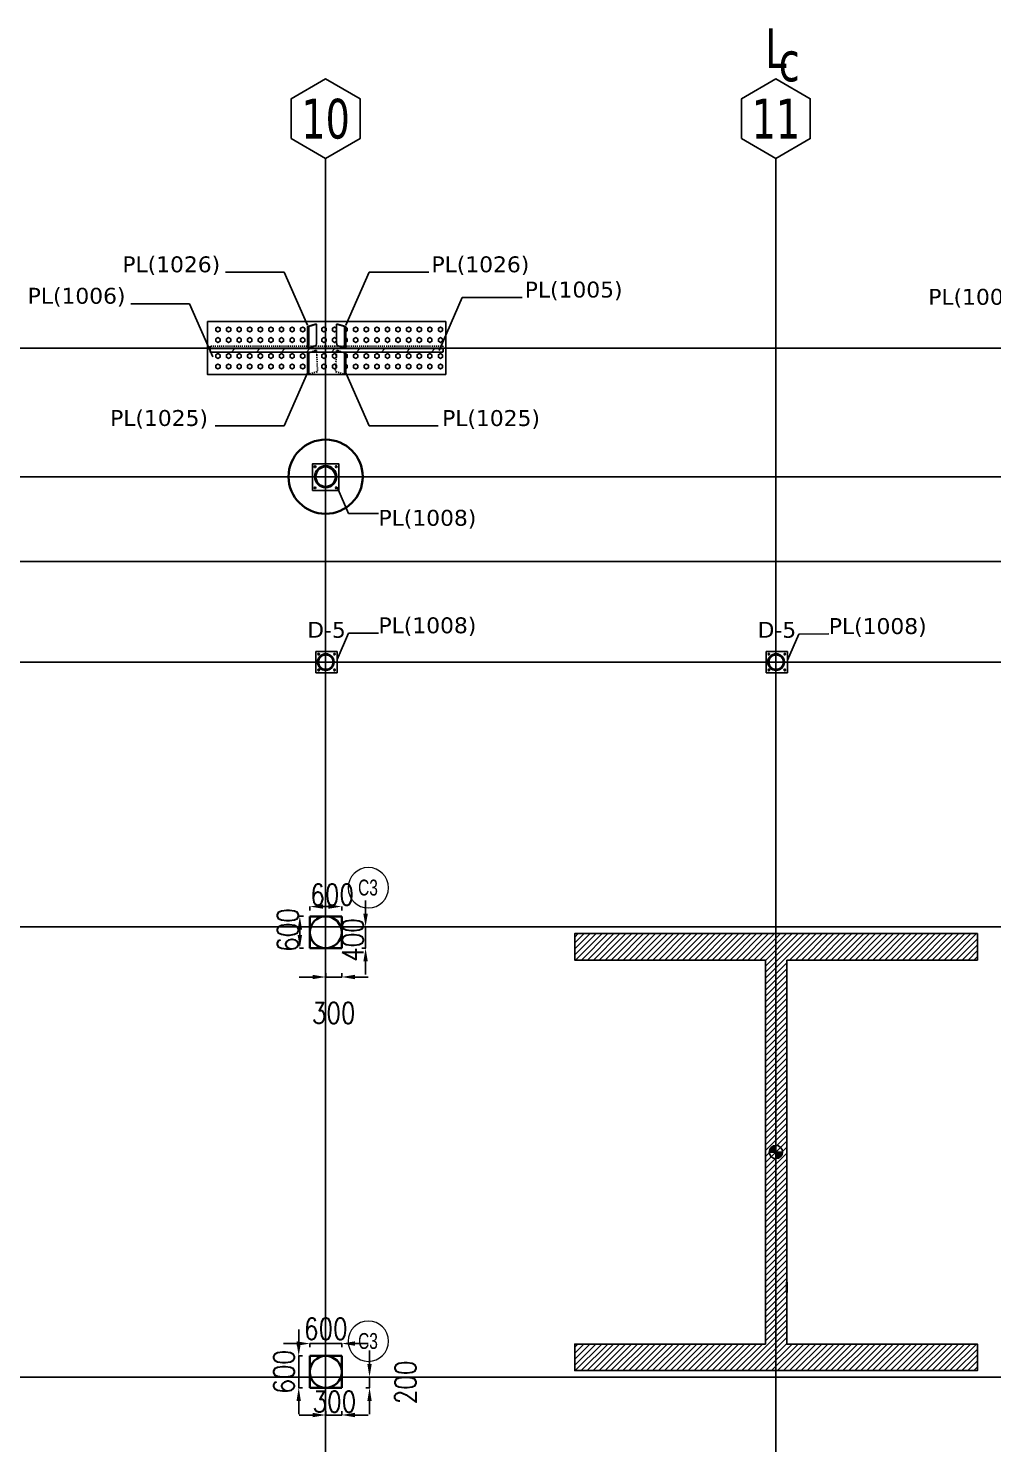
# Model space of a CAD drawing. Header units: metres. Extents: x -5444 to 112500, y -2287 to 89414.
# Drawn here: x 41065 to 59268, y 62693 to 89414 of the extents above; entities that cross this region are included whole.
import ezdxf
from ezdxf.enums import TextEntityAlignment as Align

# ---------------------------------------------------------------- set-up
doc = ezdxf.new("R2010")
doc.units = ezdxf.units.M
doc.header["$LTSCALE"] = 10
doc.linetypes.add('DXK_LINE_DOT2', pattern=[3.9198, 1.9599, -1.9599])
for name, color, linetype in [('COTAS', 8, 'Continuous'), ('HCB-ACH_PANT', 253, 'Continuous'), ('HCB-EJES', 1, 'Continuous'), ('HCB-PLATINAS', 5, 'Continuous'), ('HCB-ROTULOS', 2, 'Continuous'), ('HCB_PANTALLAS', 6, 'Continuous'), ('TEXTO GENERAL', 3, 'Continuous')]:
    doc.layers.add(name, color=color, linetype=linetype)
for name, color, linetype, lineweight in [('E_COLUMNAS-1', 4, 'Continuous', 35), ('E_MUROS-3', 2, 'Continuous', 35), ('E_TEXTO', 3, 'Continuous', 9)]:
    doc.layers.add(name, color=color, linetype=linetype, lineweight=lineweight)
doc.styles.add('Arial Narrow', font='', dxfattribs={"width": 0.85, "height": 0.3})
doc.styles.add('CNI_COTAS', font='romans.shx', dxfattribs={"width": 0.8})
doc.styles.add('TEXTO GENERAL', font='verdana.ttf', dxfattribs={"height": 0.9})
doc.styles.add('verdana', font='verdana.ttf')
doc.styles.get('Arial Narrow').set_extended_font_data('Arial Narrow')
doc.dimstyles.new('1.3', dxfattribs={"dimscale": 0, "dimtxt": 25, "dimasz": 100, "dimexe": 4, "dimexo": 4, "dimgap": 9, "dimtad": 1, "dimdec": 0, "dimzin": 4, "dimdsep": 46, "dimtxsty": 'CNI_COTAS', "dimcen": 0, "dimclrd": 256, "dimclrt": 3, "dimadec": 0, "dimazin": 0, "dimtfac": 1, "dimtdec": 0, "dimtmove": 2, "dimatfit": 0, "dimfxl": 0.05, "dimtolj": 1, "dimtzin": 0, "dimarcsym": 0})
doc.dimstyles.new('1.5', dxfattribs={"dimscale": 0, "dimtxt": 400, "dimasz": 250, "dimexe": 4, "dimexo": 4, "dimgap": 50, "dimtad": 1, "dimdec": 0, "dimzin": 4, "dimdsep": 46, "dimtxsty": 'CNI_COTAS', "dimcen": 0, "dimclrd": 256, "dimclrt": 3, "dimadec": 0, "dimazin": 0, "dimtfac": 1, "dimtdec": 0, "dimtmove": 2, "dimatfit": 0, "dimfxl": 0.05, "dimtolj": 1, "dimtzin": 0, "dimarcsym": 0})

# ---------------------------------------------------------------- blocks, each defined once
blk = doc.blocks.new('EST_SCM_COLUMNA-METALICA-SECCION-CIRCULAR - EST_SCM_COLUMNA-TUBULAR-CIRCULAR_PTEØ_12__e_10_3mm-1190348-_0_00m_LOC COLUMNAS Y MUROS PISO 1')
at = {"layer": 'E_COLUMNAS-1'}
for radius, start, end in [(0.152, 360, 180), (0.152, 180, 360), (0.142, 0, 180), (0.142, 180, 0)]:
    blk.add_arc((0, 0), radius, start, end, dxfattribs=at)
blk = doc.blocks.new('EST_SCM_COLUMNA-METALICA-SECCION-CIRCULAR - EST_SCM_COLUMNA-TUBULAR-CIRCULAR_PTEØ_12__e_10_3mm-1865068-_0_00m_LOC COLUMNAS Y MUROS PISO 1')
at = {"layer": 'E_COLUMNAS-1'}
for radius, start, end in [(0.152, 360, 180), (0.152, 180, 360), (0.142, 0, 180), (0.142, 180, 0)]:
    blk.add_arc((0, 0), radius, start, end, dxfattribs=at)
blk = doc.blocks.new('CNI_TAG COLUMNAS CONCRETO MARCA - CNI_COLUMNA CONCRETO-582370-_0_00m_LOC COLUMNAS Y MUROS PISO 1')
at = {"layer": 'E_TEXTO'}
for start, end in [(360, 180), (180, 360)]:
    blk.add_arc((0.00026, -0.00015), 0.00254, start, end, dxfattribs=at)
blk = doc.blocks.new('DIMBLOCK133-_0_00m_LOC COLUMNAS Y MUROS PISO 1')
at = {"layer": 'COTAS', "color": 0, "lineweight": -2, "transparency": 16777216}
for p, q in [((46261, 72649), (46186, 72649)), ((46261, 72049), (46186, 72049))]:
    blk.add_line(p, q, dxfattribs=at)
at = {"layer": 'COTAS', "lineweight": -2, "transparency": 16777216}
blk.add_line((46190, 72399), (46190, 72299), dxfattribs=at)
at = {"layer": 'COTAS', "transparency": 16777216}
for points in [[(46148, 72399), (46232, 72399), (46190, 72649)], [(46148, 72299), (46232, 72299), (46190, 72049)]]:
    blk.add_solid(points, dxfattribs=at)
at = {"layer": 'Defpoints', "color": 0, "transparency": 16777216}
for p in [(46265, 72649), (46190, 72049), (46265, 72049)]:
    blk.add_point(p, dxfattribs=at)
at = {"layer": 'COTAS', "color": 3, "transparency": 16777216, "insert": (45765, 71980), "char_height": 400, "width": 2.26, "attachment_point": 1, "rotation": 90, "line_spacing_factor": 1.142579, "style": 'CNI_COTAS'}
blk.add_mtext('\\A1;600', dxfattribs=at)
blk = doc.blocks.new('DIMBLOCK134-_0_00m_LOC COLUMNAS Y MUROS PISO 1')
at = {"layer": 'COTAS', "color": 0, "lineweight": -2, "transparency": 16777216}
for p, q in [((46380, 72762), (46380, 72837)), ((46980, 72762), (46980, 72837))]:
    blk.add_line(p, q, dxfattribs=at)
at = {"layer": 'COTAS', "lineweight": -2, "transparency": 16777216}
blk.add_line((46630, 72833), (46730, 72833), dxfattribs=at)
at = {"layer": 'COTAS', "transparency": 16777216}
for points in [[(46630, 72875), (46630, 72792), (46380, 72833)], [(46730, 72875), (46730, 72792), (46980, 72833)]]:
    blk.add_solid(points, dxfattribs=at)
at = {"layer": 'Defpoints', "color": 0, "transparency": 16777216}
for p in [(46380, 72758), (46980, 72833), (46980, 72758)]:
    blk.add_point(p, dxfattribs=at)
at = {"layer": 'COTAS', "color": 3, "transparency": 16777216, "insert": (46388, 73259), "char_height": 400, "width": 0.689, "attachment_point": 1, "line_spacing_factor": 1.142579, "style": 'CNI_COTAS'}
blk.add_mtext('\\A1;600', dxfattribs=at)
blk = doc.blocks.new('DIMBLOCK135-_0_00m_LOC COLUMNAS Y MUROS PISO 1')
at = {"layer": 'COTAS', "lineweight": -2, "transparency": 16777216}
for p, q in [((46169, 64599), (46169, 64849)), ((46169, 63749), (46169, 64349)), ((46169, 63499), (46169, 63249))]:
    blk.add_line(p, q, dxfattribs=at)
at = {"layer": 'COTAS', "color": 0, "lineweight": -2, "transparency": 16777216}
for p, q in [((46240, 64349), (46165, 64349)), ((46240, 63749), (46165, 63749))]:
    blk.add_line(p, q, dxfattribs=at)
at = {"layer": 'COTAS', "transparency": 16777216}
for points in [[(46127, 64599), (46210, 64599), (46169, 64349)], [(46127, 63499), (46210, 63499), (46169, 63749)]]:
    blk.add_solid(points, dxfattribs=at)
at = {"layer": 'Defpoints', "color": 0, "transparency": 16777216}
for p in [(46169, 64349), (46244, 64349), (46244, 63749)]:
    blk.add_point(p, dxfattribs=at)
at = {"layer": 'COTAS', "color": 3, "transparency": 16777216, "insert": (45890, 64049), "char_height": 400, "width": 2.26, "attachment_point": 5, "rotation": 90, "style": 'CNI_COTAS'}
blk.add_mtext('\\A1;600', dxfattribs=at)
blk = doc.blocks.new('DIMBLOCK136-_0_00m_LOC COLUMNAS Y MUROS PISO 1')
at = {"layer": 'COTAS', "lineweight": -2, "transparency": 16777216}
for p, q in [((46130, 64583), (45880, 64583)), ((46380, 64583), (46980, 64583)), ((47230, 64583), (47480, 64583))]:
    blk.add_line(p, q, dxfattribs=at)
at = {"layer": 'COTAS', "color": 0, "lineweight": -2, "transparency": 16777216}
for p, q in [((46380, 64512), (46380, 64587)), ((46980, 64512), (46980, 64587))]:
    blk.add_line(p, q, dxfattribs=at)
at = {"layer": 'COTAS', "transparency": 16777216}
for points in [[(46130, 64625), (46130, 64541), (46380, 64583)], [(47230, 64625), (47230, 64541), (46980, 64583)]]:
    blk.add_solid(points, dxfattribs=at)
at = {"layer": 'Defpoints', "color": 0, "transparency": 16777216}
for p in [(46380, 64508), (46980, 64583), (46980, 64508)]:
    blk.add_point(p, dxfattribs=at)
at = {"layer": 'COTAS', "color": 3, "transparency": 16777216, "insert": (46680, 64862), "char_height": 400, "width": 2.26, "attachment_point": 5, "style": 'CNI_COTAS'}
blk.add_mtext('\\A1;600', dxfattribs=at)
blk = doc.blocks.new('DIMBLOCK141-_0_00m_LOC COLUMNAS Y MUROS PISO 1')
at = {"layer": 'COTAS', "lineweight": -2, "transparency": 16777216}
for p, q in [((46429, 71503), (46179, 71503)), ((46679, 71503), (46980, 71503)), ((47230, 71503), (47480, 71503))]:
    blk.add_line(p, q, dxfattribs=at)
at = {"layer": 'COTAS', "color": 0, "lineweight": -2, "transparency": 16777216}
for p, q in [((46679, 71574), (46679, 71499)), ((46980, 71574), (46980, 71499))]:
    blk.add_line(p, q, dxfattribs=at)
at = {"layer": 'COTAS', "transparency": 16777216}
for points in [[(46429, 71545), (46429, 71462), (46679, 71503)], [(47230, 71545), (47230, 71462), (46980, 71503)]]:
    blk.add_solid(points, dxfattribs=at)
at = {"layer": 'Defpoints', "color": 0, "transparency": 16777216}
for p in [(46679, 71578), (46980, 71578), (46980, 71503)]:
    blk.add_point(p, dxfattribs=at)
at = {"layer": 'COTAS', "color": 3, "transparency": 16777216, "insert": (46829, 70824), "char_height": 400, "width": 2.26, "attachment_point": 5, "style": 'CNI_COTAS'}
blk.add_mtext('\\A1;300', dxfattribs=at)
blk = doc.blocks.new('DIMBLOCK142-_0_00m_LOC COLUMNAS Y MUROS PISO 1')
at = {"layer": 'COTAS', "lineweight": -2, "transparency": 16777216}
for p, q in [((47431, 72699), (47431, 72949)), ((47431, 72049), (47431, 72449)), ((47431, 71799), (47431, 71549))]:
    blk.add_line(p, q, dxfattribs=at)
at = {"layer": 'COTAS', "color": 0, "lineweight": -2, "transparency": 16777216}
for p, q in [((47360, 72449), (47435, 72449)), ((47360, 72049), (47435, 72049))]:
    blk.add_line(p, q, dxfattribs=at)
at = {"layer": 'COTAS', "transparency": 16777216}
for points in [[(47389, 72699), (47473, 72699), (47431, 72449)], [(47389, 71799), (47473, 71799), (47431, 72049)]]:
    blk.add_solid(points, dxfattribs=at)
at = {"layer": 'Defpoints', "color": 0, "transparency": 16777216}
for p in [(47356, 72449), (47431, 72449), (47356, 72049)]:
    blk.add_point(p, dxfattribs=at)
at = {"layer": 'COTAS', "color": 3, "transparency": 16777216, "insert": (46989, 71791), "char_height": 400, "width": 0.694, "attachment_point": 1, "rotation": 90, "line_spacing_factor": 1.142579, "style": 'CNI_COTAS'}
blk.add_mtext('\\A1;400', dxfattribs=at)
blk = doc.blocks.new('DIMBLOCK143-_0_00m_LOC COLUMNAS Y MUROS PISO 1')
at = {"layer": 'COTAS', "lineweight": -2, "transparency": 16777216}
for p, q in [((46429, 63234), (46179, 63234)), ((46679, 63234), (46980, 63234)), ((47230, 63234), (47480, 63234))]:
    blk.add_line(p, q, dxfattribs=at)
at = {"layer": 'COTAS', "color": 0, "lineweight": -2, "transparency": 16777216}
for p, q in [((46679, 63305), (46679, 63230)), ((46980, 63305), (46980, 63230))]:
    blk.add_line(p, q, dxfattribs=at)
at = {"layer": 'COTAS', "transparency": 16777216}
for points in [[(46429, 63276), (46429, 63192), (46679, 63234)], [(47230, 63276), (47230, 63192), (46980, 63234)]]:
    blk.add_solid(points, dxfattribs=at)
at = {"layer": 'Defpoints', "color": 0, "transparency": 16777216}
for p in [(46679, 63309), (46980, 63309), (46980, 63234)]:
    blk.add_point(p, dxfattribs=at)
at = {"layer": 'COTAS', "color": 3, "transparency": 16777216, "insert": (46431, 63685), "char_height": 400, "width": 0.689, "attachment_point": 1, "line_spacing_factor": 1.142579, "style": 'CNI_COTAS'}
blk.add_mtext('\\A1;300', dxfattribs=at)
blk = doc.blocks.new('DIMBLOCK144-_0_00m_LOC COLUMNAS Y MUROS PISO 1')
at = {"layer": 'COTAS', "lineweight": -2, "transparency": 16777216}
for p, q in [((47506, 64199), (47506, 64449)), ((47506, 63749), (47506, 63949)), ((47506, 63499), (47506, 63249))]:
    blk.add_line(p, q, dxfattribs=at)
at = {"layer": 'COTAS', "color": 0, "lineweight": -2, "transparency": 16777216}
for p, q in [((47435, 63949), (47510, 63949)), ((47435, 63749), (47510, 63749))]:
    blk.add_line(p, q, dxfattribs=at)
at = {"layer": 'COTAS', "transparency": 16777216}
for points in [[(47464, 64199), (47547, 64199), (47506, 63949)], [(47464, 63499), (47547, 63499), (47506, 63749)]]:
    blk.add_solid(points, dxfattribs=at)
at = {"layer": 'Defpoints', "color": 0, "transparency": 16777216}
for p in [(47431, 63949), (47506, 63949), (47431, 63749)]:
    blk.add_point(p, dxfattribs=at)
at = {"layer": 'COTAS', "color": 3, "transparency": 16777216, "insert": (48185, 63849), "char_height": 400, "width": 2.26, "attachment_point": 5, "rotation": 90, "style": 'CNI_COTAS'}
blk.add_mtext('\\A1;200', dxfattribs=at)
blk = doc.blocks.new('centroide')
at = {"layer": 'HCB-ACH_PANT'}
h = blk.add_hatch(color=256, dxfattribs=at)
h.dxf.hatch_style = 1
h.paths.add_polyline_path([(-125, 0), (0, 0), (0, 125, 0.414214)])
h.paths.add_polyline_path([(0, -125, 0.414214), (125, 0), (0, 0)])
for p, q in [((-125, 0), (125, 0)), ((0, -125), (0, 125))]:
    blk.add_line(p, q)
blk.add_circle((0, 0), 125)
blk = doc.blocks.new('EST_SCM_COLUMNA-METALICA-SECCION-CIRCULAR - EST_SCM_COLUMNA-TUBULAR-CIRCULAR_PTEØ_16__e_12_7mm-1354874-_0_00m_LOC COLUMNAS Y MUROS PISO 1')
at = {"layer": 'E_COLUMNAS-1'}
for radius, start, end in [(0.203, 360, 180), (0.203, 180, 360), (0.19, 0, 180), (0.19, 180, 0)]:
    blk.add_arc((0, 0), radius, start, end, dxfattribs=at)

msp = doc.modelspace()

# ---------------------------------------------------------------- hatches: boundary and pattern name
at = {"linetype": 'Continuous'}
h = msp.add_hatch(dxfattribs=at)
h.set_pattern_fill('', scale=105, style=0, pattern_type=0)
h.set_pattern_definition([(45, (44494.36, 83367.5), (-235.732, 235.732), [])])
h.paths.add_polyline_path([(48894.3625, 83367.5065), (44494.3625, 83367.5065), (44494.3625, 83357.1233), (44496.6908, 83303.266), (48892.0343, 83303.266), (48894.3625, 83357.1233)])
at = {"layer": 'HCB-ACH_PANT'}
h = msp.add_hatch(dxfattribs=at)
h.set_pattern_fill('ANSI31', color=256, scale=25)
h.paths.add_polyline_path([(55379.6035, 71823.9349), (58979.6019, 71823.9349), (58979.6019, 72323.9349), (51379.6019, 72323.9349), (51379.6019, 71823.9349), (54979.6035, 71823.9349), (54979.6035, 64573.9349), (51379.6158, 64573.9349), (51379.6158, 64073.9349), (58979.6158, 64073.9349), (58979.6158, 64573.9349), (55379.6035, 64573.9349)])

# ---------------------------------------------------------------- linework, layer by layer
at = {"color": 2, "linetype": 'Continuous'}
for p, q in [((46358.1256, 83784.2908), (46506.0027, 83827.4699)), ((46414.6233, 83303.266), (46358.2689, 83286.4228)), ((47056.1855, 83285.7644), (46997.6283, 83303.266))]:
    msp.add_line(p, q, dxfattribs=at)
at = {"color": 7, "linetype": 'DXK_LINE_DOT2'}
for p, q in [((46506.0737, 83330.5987), (46414.6233, 83303.266)), ((46906.178, 83330.5987), (46882.2551, 83330.5987)), ((46997.6283, 83303.266), (46906.178, 83330.5987))]:
    msp.add_line(p, q, dxfattribs=at)
at = {"color": 7, "linetype": 'Continuous'}
for points in [[(44684.3625, 83751.8729), (44684.3625, 83705.6849), (44644.3625, 83682.5908), (44604.3625, 83705.6849), (44604.3625, 83751.8729), (44644.3625, 83774.9669)], [(44884.3625, 83751.8729), (44884.3625, 83705.6849), (44844.3625, 83682.5908), (44804.3625, 83705.6849), (44804.3625, 83751.8729), (44844.3625, 83774.9669)], [(45084.3625, 83751.8729), (45084.3625, 83705.6849), (45044.3625, 83682.5908), (45004.3625, 83705.6849), (45004.3625, 83751.8729), (45044.3625, 83774.9669)], [(45284.3625, 83751.8729), (45284.3625, 83705.6849), (45244.3625, 83682.5908), (45204.3625, 83705.6849), (45204.3625, 83751.8729), (45244.3625, 83774.9669)], [(45484.3625, 83751.8729), (45484.3625, 83705.6849), (45444.3625, 83682.5908), (45404.3625, 83705.6849), (45404.3625, 83751.8729), (45444.3625, 83774.9669)], [(45684.3625, 83751.8729), (45684.3625, 83705.6849), (45644.3625, 83682.5908), (45604.3625, 83705.6849), (45604.3625, 83751.8729), (45644.3625, 83774.9669)], [(45884.3625, 83751.8729), (45884.3625, 83705.6849), (45844.3625, 83682.5908), (45804.3625, 83705.6849), (45804.3625, 83751.8729), (45844.3625, 83774.9669)], [(46084.3625, 83751.8729), (46084.3625, 83705.6849), (46044.3625, 83682.5908), (46004.3625, 83705.6849), (46004.3625, 83751.8729), (46044.3625, 83774.9669)], [(46284.3625, 83751.8729), (46284.3625, 83705.6849), (46244.3625, 83682.5908), (46204.3625, 83705.6849), (46204.3625, 83751.8729), (46244.3625, 83774.9669)], [(46684.3625, 83751.8729), (46684.3625, 83705.6849), (46644.3625, 83682.5908), (46604.3625, 83705.6849), (46604.3625, 83751.8729), (46644.3625, 83774.9669)], [(46804.3625, 83705.6849), (46844.3625, 83682.5908), (46884.3625, 83705.6849), (46884.3625, 83751.8729), (46844.3625, 83774.9669), (46804.3625, 83751.8729)], [(47284.3625, 83751.8729), (47284.3625, 83705.6849), (47244.3625, 83682.5908), (47204.3625, 83705.6849), (47204.3625, 83751.8729), (47244.3625, 83774.9669)], [(47484.3625, 83751.8729), (47484.3625, 83705.6849), (47444.3625, 83682.5908), (47404.3625, 83705.6849), (47404.3625, 83751.8729), (47444.3625, 83774.9669)], [(47684.3625, 83751.8729), (47684.3625, 83705.6849), (47644.3625, 83682.5908), (47604.3625, 83705.6849), (47604.3625, 83751.8729), (47644.3625, 83774.9669)], [(47884.3625, 83751.8729), (47884.3625, 83705.6849), (47844.3625, 83682.5908), (47804.3625, 83705.6849), (47804.3625, 83751.8729), (47844.3625, 83774.9669)], [(48084.3625, 83751.8729), (48084.3625, 83705.6849), (48044.3625, 83682.5908), (48004.3625, 83705.6849), (48004.3625, 83751.8729), (48044.3625, 83774.9669)], [(48284.3625, 83751.8729), (48284.3625, 83705.6849), (48244.3625, 83682.5908), (48204.3625, 83705.6849), (48204.3625, 83751.8729), (48244.3625, 83774.9669)], [(48484.3625, 83751.8729), (48484.3625, 83705.6849), (48444.3625, 83682.5908), (48404.3625, 83705.6849), (48404.3625, 83751.8729), (48444.3625, 83774.9669)], [(48684.3625, 83751.8729), (48684.3625, 83705.6849), (48644.3625, 83682.5908), (48604.3625, 83705.6849), (48604.3625, 83751.8729), (48644.3625, 83774.9669)], [(48884.3625, 83751.8729), (48884.3625, 83705.6849), (48844.3625, 83682.5908), (48804.3625, 83705.6849), (48804.3625, 83751.8729), (48844.3625, 83774.9669)], [(44684.3625, 83551.8729), (44684.3625, 83505.6849), (44644.3625, 83482.5908), (44604.3625, 83505.6849), (44604.3625, 83551.8729), (44644.3625, 83574.9669)], [(44884.3625, 83551.8729), (44884.3625, 83505.6849), (44844.3625, 83482.5908), (44804.3625, 83505.6849), (44804.3625, 83551.8729), (44844.3625, 83574.9669)], [(45084.3625, 83551.8729), (45084.3625, 83505.6849), (45044.3625, 83482.5908), (45004.3625, 83505.6849), (45004.3625, 83551.8729), (45044.3625, 83574.9669)], [(45284.3625, 83551.8729), (45284.3625, 83505.6849), (45244.3625, 83482.5908), (45204.3625, 83505.6849), (45204.3625, 83551.8729), (45244.3625, 83574.9669)], [(45484.3625, 83551.8729), (45484.3625, 83505.6849), (45444.3625, 83482.5908), (45404.3625, 83505.6849), (45404.3625, 83551.8729), (45444.3625, 83574.9669)], [(45684.3625, 83551.8729), (45684.3625, 83505.6849), (45644.3625, 83482.5908), (45604.3625, 83505.6849), (45604.3625, 83551.8729), (45644.3625, 83574.9669)], [(45884.3625, 83551.8729), (45884.3625, 83505.6849), (45844.3625, 83482.5908), (45804.3625, 83505.6849), (45804.3625, 83551.8729), (45844.3625, 83574.9669)], [(46084.3625, 83551.8729), (46084.3625, 83505.6849), (46044.3625, 83482.5908), (46004.3625, 83505.6849), (46004.3625, 83551.8729), (46044.3625, 83574.9669)], [(46284.3625, 83551.8729), (46284.3625, 83505.6849), (46244.3625, 83482.5908), (46204.3625, 83505.6849), (46204.3625, 83551.8729), (46244.3625, 83574.9669)], [(46684.3625, 83551.8729), (46684.3625, 83505.6849), (46644.3625, 83482.5908), (46604.3625, 83505.6849), (46604.3625, 83551.8729), (46644.3625, 83574.9669)], [(46804.3625, 83505.6849), (46844.3625, 83482.5908), (46884.3625, 83505.6849), (46884.3625, 83551.8729), (46844.3625, 83574.9669), (46804.3625, 83551.8729)], [(47284.3625, 83551.8729), (47284.3625, 83505.6849), (47244.3625, 83482.5908), (47204.3625, 83505.6849), (47204.3625, 83551.8729), (47244.3625, 83574.9669)], [(47484.3625, 83551.8729), (47484.3625, 83505.6849), (47444.3625, 83482.5908), (47404.3625, 83505.6849), (47404.3625, 83551.8729), (47444.3625, 83574.9669)], [(47684.3625, 83551.8729), (47684.3625, 83505.6849), (47644.3625, 83482.5908), (47604.3625, 83505.6849), (47604.3625, 83551.8729), (47644.3625, 83574.9669)], [(47884.3625, 83551.8729), (47884.3625, 83505.6849), (47844.3625, 83482.5908), (47804.3625, 83505.6849), (47804.3625, 83551.8729), (47844.3625, 83574.9669)], [(48084.3625, 83551.8729), (48084.3625, 83505.6849), (48044.3625, 83482.5908), (48004.3625, 83505.6849), (48004.3625, 83551.8729), (48044.3625, 83574.9669)], [(48284.3625, 83551.8729), (48284.3625, 83505.6849), (48244.3625, 83482.5908), (48204.3625, 83505.6849), (48204.3625, 83551.8729), (48244.3625, 83574.9669)], [(48484.3625, 83551.8729), (48484.3625, 83505.6849), (48444.3625, 83482.5908), (48404.3625, 83505.6849), (48404.3625, 83551.8729), (48444.3625, 83574.9669)], [(48684.3625, 83551.8729), (48684.3625, 83505.6849), (48644.3625, 83482.5908), (48604.3625, 83505.6849), (48604.3625, 83551.8729), (48644.3625, 83574.9669)], [(48884.3625, 83551.8729), (48884.3625, 83505.6849), (48844.3625, 83482.5908), (48804.3625, 83505.6849), (48804.3625, 83551.8729), (48844.3625, 83574.9669)], [(44684.3625, 83251.8729), (44684.3625, 83205.6849), (44644.3625, 83182.5908), (44604.3625, 83205.6849), (44604.3625, 83251.8729), (44644.3625, 83274.9669)], [(44884.3625, 83251.8729), (44884.3625, 83205.6849), (44844.3625, 83182.5908), (44804.3625, 83205.6849), (44804.3625, 83251.8729), (44844.3625, 83274.9669)], [(45084.3625, 83251.8729), (45084.3625, 83205.6849), (45044.3625, 83182.5908), (45004.3625, 83205.6849), (45004.3625, 83251.8729), (45044.3625, 83274.9669)], [(45284.3625, 83251.8729), (45284.3625, 83205.6849), (45244.3625, 83182.5908), (45204.3625, 83205.6849), (45204.3625, 83251.8729), (45244.3625, 83274.9669)], [(45484.3625, 83251.8729), (45484.3625, 83205.6849), (45444.3625, 83182.5908), (45404.3625, 83205.6849), (45404.3625, 83251.8729), (45444.3625, 83274.9669)], [(45684.3625, 83251.8729), (45684.3625, 83205.6849), (45644.3625, 83182.5908), (45604.3625, 83205.6849), (45604.3625, 83251.8729), (45644.3625, 83274.9669)], [(45884.3625, 83251.8729), (45884.3625, 83205.6849), (45844.3625, 83182.5908), (45804.3625, 83205.6849), (45804.3625, 83251.8729), (45844.3625, 83274.9669)], [(46084.3625, 83251.8729), (46084.3625, 83205.6849), (46044.3625, 83182.5908), (46004.3625, 83205.6849), (46004.3625, 83251.8729), (46044.3625, 83274.9669)], [(46284.3625, 83251.8729), (46284.3625, 83205.6849), (46244.3625, 83182.5908), (46204.3625, 83205.6849), (46204.3625, 83251.8729), (46244.3625, 83274.9669)], [(46684.3625, 83251.8729), (46684.3625, 83205.6849), (46644.3625, 83182.5908), (46604.3625, 83205.6849), (46604.3625, 83251.8729), (46644.3625, 83274.9669)], [(46804.3625, 83205.6849), (46844.3625, 83182.5908), (46884.3625, 83205.6849), (46884.3625, 83251.8729), (46844.3625, 83274.9669), (46804.3625, 83251.8729)], [(47284.3625, 83251.8729), (47284.3625, 83205.6849), (47244.3625, 83182.5908), (47204.3625, 83205.6849), (47204.3625, 83251.8729), (47244.3625, 83274.9669)], [(47484.3625, 83251.8729), (47484.3625, 83205.6849), (47444.3625, 83182.5908), (47404.3625, 83205.6849), (47404.3625, 83251.8729), (47444.3625, 83274.9669)], [(47684.3625, 83251.8729), (47684.3625, 83205.6849), (47644.3625, 83182.5908), (47604.3625, 83205.6849), (47604.3625, 83251.8729), (47644.3625, 83274.9669)], [(47884.3625, 83251.8729), (47884.3625, 83205.6849), (47844.3625, 83182.5908), (47804.3625, 83205.6849), (47804.3625, 83251.8729), (47844.3625, 83274.9669)], [(48084.3625, 83251.8729), (48084.3625, 83205.6849), (48044.3625, 83182.5908), (48004.3625, 83205.6849), (48004.3625, 83251.8729), (48044.3625, 83274.9669)], [(48284.3625, 83251.8729), (48284.3625, 83205.6849), (48244.3625, 83182.5908), (48204.3625, 83205.6849), (48204.3625, 83251.8729), (48244.3625, 83274.9669)], [(48484.3625, 83251.8729), (48484.3625, 83205.6849), (48444.3625, 83182.5908), (48404.3625, 83205.6849), (48404.3625, 83251.8729), (48444.3625, 83274.9669)], [(48684.3625, 83251.8729), (48684.3625, 83205.6849), (48644.3625, 83182.5908), (48604.3625, 83205.6849), (48604.3625, 83251.8729), (48644.3625, 83274.9669)], [(48884.3625, 83251.8729), (48884.3625, 83205.6849), (48844.3625, 83182.5908), (48804.3625, 83205.6849), (48804.3625, 83251.8729), (48844.3625, 83274.9669)], [(44684.3625, 83051.8729), (44684.3625, 83005.6849), (44644.3625, 82982.5908), (44604.3625, 83005.6849), (44604.3625, 83051.8729), (44644.3625, 83074.9669)], [(44884.3625, 83051.8729), (44884.3625, 83005.6849), (44844.3625, 82982.5908), (44804.3625, 83005.6849), (44804.3625, 83051.8729), (44844.3625, 83074.9669)], [(45084.3625, 83051.8729), (45084.3625, 83005.6849), (45044.3625, 82982.5908), (45004.3625, 83005.6849), (45004.3625, 83051.8729), (45044.3625, 83074.9669)], [(45284.3625, 83051.8729), (45284.3625, 83005.6849), (45244.3625, 82982.5908), (45204.3625, 83005.6849), (45204.3625, 83051.8729), (45244.3625, 83074.9669)], [(45484.3625, 83051.8729), (45484.3625, 83005.6849), (45444.3625, 82982.5908), (45404.3625, 83005.6849), (45404.3625, 83051.8729), (45444.3625, 83074.9669)], [(45684.3625, 83051.8729), (45684.3625, 83005.6849), (45644.3625, 82982.5908), (45604.3625, 83005.6849), (45604.3625, 83051.8729), (45644.3625, 83074.9669)], [(45884.3625, 83051.8729), (45884.3625, 83005.6849), (45844.3625, 82982.5908), (45804.3625, 83005.6849), (45804.3625, 83051.8729), (45844.3625, 83074.9669)], [(46084.3625, 83051.8729), (46084.3625, 83005.6849), (46044.3625, 82982.5908), (46004.3625, 83005.6849), (46004.3625, 83051.8729), (46044.3625, 83074.9669)], [(46284.3625, 83051.8729), (46284.3625, 83005.6849), (46244.3625, 82982.5908), (46204.3625, 83005.6849), (46204.3625, 83051.8729), (46244.3625, 83074.9669)], [(46684.3625, 83051.8729), (46684.3625, 83005.6849), (46644.3625, 82982.5908), (46604.3625, 83005.6849), (46604.3625, 83051.8729), (46644.3625, 83074.9669)], [(46804.3625, 83005.6849), (46844.3625, 82982.5908), (46884.3625, 83005.6849), (46884.3625, 83051.8729), (46844.3625, 83074.9669), (46804.3625, 83051.8729)], [(47284.3625, 83051.8729), (47284.3625, 83005.6849), (47244.3625, 82982.5908), (47204.3625, 83005.6849), (47204.3625, 83051.8729), (47244.3625, 83074.9669)], [(47484.3625, 83051.8729), (47484.3625, 83005.6849), (47444.3625, 82982.5908), (47404.3625, 83005.6849), (47404.3625, 83051.8729), (47444.3625, 83074.9669)], [(47684.3625, 83051.8729), (47684.3625, 83005.6849), (47644.3625, 82982.5908), (47604.3625, 83005.6849), (47604.3625, 83051.8729), (47644.3625, 83074.9669)], [(47884.3625, 83051.8729), (47884.3625, 83005.6849), (47844.3625, 82982.5908), (47804.3625, 83005.6849), (47804.3625, 83051.8729), (47844.3625, 83074.9669)], [(48084.3625, 83051.8729), (48084.3625, 83005.6849), (48044.3625, 82982.5908), (48004.3625, 83005.6849), (48004.3625, 83051.8729), (48044.3625, 83074.9669)], [(48284.3625, 83051.8729), (48284.3625, 83005.6849), (48244.3625, 82982.5908), (48204.3625, 83005.6849), (48204.3625, 83051.8729), (48244.3625, 83074.9669)], [(48484.3625, 83051.8729), (48484.3625, 83005.6849), (48444.3625, 82982.5908), (48404.3625, 83005.6849), (48404.3625, 83051.8729), (48444.3625, 83074.9669)], [(48684.3625, 83051.8729), (48684.3625, 83005.6849), (48644.3625, 82982.5908), (48604.3625, 83005.6849), (48604.3625, 83051.8729), (48644.3625, 83074.9669)], [(48884.3625, 83051.8729), (48884.3625, 83005.6849), (48844.3625, 82982.5908), (48804.3625, 83005.6849), (48804.3625, 83051.8729), (48844.3625, 83074.9669)], [(46484.2983, 81125.7633), (46468.7099, 81125.7633), (46460.9156, 81139.2633), (46468.7099, 81152.7633), (46484.2983, 81152.7633), (46492.0925, 81139.2633)], [(46884.2983, 81125.7633), (46868.7099, 81125.7633), (46860.9156, 81139.2633), (46868.7099, 81152.7633), (46884.2983, 81152.7633), (46892.0925, 81139.2633)], [(46484.2983, 80725.7633), (46468.7099, 80725.7633), (46460.9156, 80739.2633), (46468.7099, 80752.7633), (46484.2983, 80752.7633), (46492.0925, 80739.2633)], [(46884.2983, 80725.7633), (46868.7099, 80725.7633), (46860.9156, 80739.2633), (46868.7099, 80752.7633), (46884.2983, 80752.7633), (46892.0925, 80739.2633)], [(46551.9586, 77585.1796), (46536.3702, 77585.1796), (46528.5759, 77598.6796), (46536.3702, 77612.1796), (46551.9586, 77612.1796), (46559.7529, 77598.6796)], [(46851.9586, 77585.1796), (46836.3702, 77585.1796), (46828.5759, 77598.6796), (46836.3702, 77612.1796), (46851.9586, 77612.1796), (46859.7529, 77598.6796)], [(55051.9586, 77585.1796), (55036.3702, 77585.1796), (55028.5759, 77598.6796), (55036.3702, 77612.1796), (55051.9586, 77612.1796), (55059.7529, 77598.6796)], [(55351.9586, 77585.1796), (55336.3702, 77585.1796), (55328.5759, 77598.6796), (55336.3702, 77612.1796), (55351.9586, 77612.1796), (55359.7529, 77598.6796)], [(46551.9586, 77285.1796), (46536.3702, 77285.1796), (46528.5759, 77298.6796), (46536.3702, 77312.1796), (46551.9586, 77312.1796), (46559.7529, 77298.6796)], [(46851.9586, 77285.1796), (46836.3702, 77285.1796), (46828.5759, 77298.6796), (46836.3702, 77312.1796), (46851.9586, 77312.1796), (46859.7529, 77298.6796)], [(55051.9586, 77285.1796), (55036.3702, 77285.1796), (55028.5759, 77298.6796), (55036.3702, 77312.1796), (55051.9586, 77312.1796), (55059.7529, 77298.6796)], [(55351.9586, 77285.1796), (55336.3702, 77285.1796), (55328.5759, 77298.6796), (55336.3702, 77312.1796), (55351.9586, 77312.1796), (55359.7529, 77298.6796)]]:
    msp.add_lwpolyline(points, close=True, dxfattribs=at)
at = {"color": 2, "linetype": 'Continuous'}
for points in [[(46331.9995, 83783.6405), (46482.0805, 83827.4631), (46506.0027, 83827.4699), (46506.7664, 83467.4774), (46495.2761, 83424.0791), (46358.2395, 83383.8379)], [(47030.0893, 83383.8379), (46893.0527, 83424.0791), (46881.5624, 83467.4774), (46882.3261, 83827.4699)], [(47030.2031, 83784.2908), (46882.3261, 83827.4699), (46906.2483, 83827.4631), (47056.3293, 83783.6405)], [(44494.3625, 83357.1233), (44496.6908, 83303.266), (44494.3625, 83303.6686), (44494.3625, 83357.1233), (44494.3625, 83367.5065), (48894.3625, 83367.5065), (48894.3625, 83357.1233), (48892.0343, 83303.266), (44496.6908, 83303.266)], [(48894.3625, 83357.1233), (48894.3625, 83303.6686), (48892.0343, 83303.266)]]:
    msp.add_lwpolyline(points, dxfattribs=at)
for points in [[(46332.1134, 83383.1839), (46331.9995, 83783.6405), (46358.1256, 83784.2908), (46358.2395, 83383.8379)], [(47030.0893, 83383.8379), (47030.2031, 83784.2908), (47056.3293, 83783.6405), (47056.2154, 83383.1839)], [(46358.2689, 83286.4228), (46332.1433, 83285.7644), (46332.1433, 82884.2609), (46358.2689, 82884.9193)], [(47056.1855, 83285.7644), (47030.0599, 83286.4228), (47030.0599, 82884.9193), (47056.1855, 82884.2609)], [(46894.1644, 77648.6796), (46894.1644, 77248.6796), (46494.1644, 77248.6796), (46494.1644, 77648.6796)], [(55394.1644, 77648.6796), (55394.1644, 77248.6796), (54994.1644, 77248.6796), (54994.1644, 77648.6796)]]:
    msp.add_lwpolyline(points, close=True, dxfattribs=at)
at = {"color": 7, "linetype": 'Continuous'}
for points in [[(47056.3248, 83768.0604), (47084.3625, 83751.8729), (47084.3625, 83705.6849), (47056.3025, 83689.4844)], [(47056.268, 83568.0933), (47084.3625, 83551.8729), (47084.3625, 83505.6849), (47056.2456, 83489.4515)], [(47056.1855, 83268.1409), (47084.3625, 83251.8729), (47084.3625, 83205.6849), (47056.1855, 83189.4168)], [(47056.1855, 83068.1409), (47084.3625, 83051.8729), (47084.3625, 83005.6849), (47056.1855, 82989.4168)]]:
    msp.add_lwpolyline(points, dxfattribs=at)
at = {"color": 7, "linetype": 'DXK_LINE_DOT2'}
for points in [[(48894.3625, 83367.5065), (48894.3625, 83410.659), (47056.2232, 83410.659), (46938.7531, 83410.659), (46449.5757, 83410.659), (46332.1056, 83410.659), (44494.3625, 83410.659), (44494.3625, 83367.5065)], [(46332.1433, 83285.7644), (46390.7005, 83303.266), (46482.1508, 83330.5987), (46506.0737, 83330.5987), (46507.3327, 83303.266), (46509.9899, 83245.5795), (46524.3169, 82934.5477), (46509.9899, 82930.2656), (46358.2689, 82884.9193)], [(47030.0599, 83286.4228), (46973.7055, 83303.266), (46882.2551, 83330.5987), (46880.9961, 83303.266), (46878.3389, 83245.5795), (46864.0119, 82934.5477), (46878.3389, 82930.2656), (47030.0599, 82884.9193)]]:
    msp.add_lwpolyline(points, dxfattribs=at)
at = {"layer": 'E_COLUMNAS-1'}
for p, q in [((46379.5638, 72648.7789), (46979.5638, 72648.7789)), ((46379.5638, 72085.6264), (46379.5638, 72648.7789)), ((46979.5638, 72648.7789), (46979.5638, 72085.6264)), ((46379.5638, 72048.7789), (46379.5638, 72085.6264)), ((46979.5638, 72048.7789), (46379.5638, 72048.7789)), ((46979.5638, 72085.6264), (46979.5638, 72048.7789)), ((46379.5784, 64348.7789), (46979.5784, 64348.7789)), ((46379.5784, 63748.7789), (46379.5784, 64348.7789)), ((46979.5784, 64348.7789), (46979.5784, 63748.7789)), ((46979.5784, 63748.7789), (46379.5784, 63748.7789))]:
    msp.add_line(p, q, dxfattribs=at)
for centre, radius in [((46676.5041, 80948.7789), 700), ((46679.5784, 64048.7789), 300)]:
    msp.add_circle(centre, radius, dxfattribs=at)
for start, end in [(0, 180), (180, 0)]:
    msp.add_arc((46679.5638, 72348.7789), 300, start, end, dxfattribs=at)
at = {"layer": 'E_MUROS-3'}
msp.add_line((55379.6035, 65743.9635), (55379.6035, 65543.9635), dxfattribs=at)
at = {"layer": 'HCB-EJES'}
for p, q in [((46676.5041, 49450.5804), (46676.5041, 86959.0929)), ((55176.5041, 49450.5804), (55176.5041, 86959.0929)), ((4352.7846, 83378.7789), (106000.2235, 83378.7789)), ((-647.2154, 80948.7789), (111000.2235, 80948.7789)), ((4352.7846, 79348.8629), (106000.2235, 79348.8629)), ((4352.7846, 77448.7789), (106000.2235, 77448.7789)), ((-647.2154, 72448.7789), (111000.2235, 72448.7789))]:
    msp.add_line(p, q, dxfattribs=at)
msp.add_lwpolyline([(111000.2235, 63948.7789), (-647.2154, 63948.7789), (99945.0788, 63948.7789)], dxfattribs=at)
at = {"layer": 'HCB-PLATINAS'}
for points in [[(44444.3625, 83878.7789), (48944.3625, 83878.7789), (48944.3635, 82878.7789), (44444.3625, 82878.7789)], [(46426.5041, 80689.2633), (46926.5041, 80689.2633), (46926.5041, 81189.2633), (46426.5041, 81189.2633)]]:
    msp.add_lwpolyline(points, close=True, dxfattribs=at)
at = {"layer": 'HCB-ROTULOS'}
for points in [[(46026.985, 87334.0929), (46676.5041, 86959.0929), (47326.0231, 87334.0929), (47326.0231, 88084.0929), (46676.5041, 88459.0929), (46026.985, 88084.0929)], [(54526.985, 87334.0929), (55176.5041, 86959.0929), (55826.0231, 87334.0929), (55826.0231, 88084.0929), (55176.5041, 88459.0929), (54526.985, 88084.0929)]]:
    msp.add_lwpolyline(points, close=True, dxfattribs=at)
at = {"layer": 'HCB_PANTALLAS'}
msp.add_lwpolyline([(55379.6035, 71823.9349), (58979.6019, 71823.9349), (58979.6019, 72323.9349), (51379.6019, 72323.9349), (51379.6019, 71823.9349), (54979.6035, 71823.9349), (54979.6035, 64573.9349), (51379.6158, 64573.9349), (51379.6158, 64073.9349), (58979.6158, 64073.9349), (58979.6158, 64573.9349), (55379.6035, 64573.9349)], close=True, dxfattribs=at)

# ---------------------------------------------------------------- block references
msp.add_blockref('centroide', (55176.5041, 68198.7789))
at = {"layer": 'E_COLUMNAS-1', "xscale": 1000, "yscale": 1000, "zscale": 1000, "rotation": 89.9999999999999}
for name, p in [('EST_SCM_COLUMNA-METALICA-SECCION-CIRCULAR - EST_SCM_COLUMNA-TUBULAR-CIRCULAR_PTEØ_16__e_12_7mm-1354874-_0_00m_LOC COLUMNAS Y MUROS PISO 1', (46676.5041, 80948.7789)), ('EST_SCM_COLUMNA-METALICA-SECCION-CIRCULAR - EST_SCM_COLUMNA-TUBULAR-CIRCULAR_PTEØ_12__e_10_3mm-1865068-_0_00m_LOC COLUMNAS Y MUROS PISO 1', (46679.4029, 77448.7789)), ('EST_SCM_COLUMNA-METALICA-SECCION-CIRCULAR - EST_SCM_COLUMNA-TUBULAR-CIRCULAR_PTEØ_12__e_10_3mm-1190348-_0_00m_LOC COLUMNAS Y MUROS PISO 1', (55179.4029, 77448.7789))]:
    msp.add_blockref(name, p, dxfattribs=at)
at = {"layer": 'E_TEXTO', "xscale": 149999.9999999999, "yscale": 149999.9999999999, "zscale": 149999.9999999999}
for p in [(47443.9329, 73210.9161), (47443.9329, 64650.326)]:
    msp.add_blockref('CNI_TAG COLUMNAS CONCRETO MARCA - CNI_COLUMNA CONCRETO-582370-_0_00m_LOC COLUMNAS Y MUROS PISO 1', p, dxfattribs=at)

# ---------------------------------------------------------------- texts
at = {"layer": 'E_TEXTO', "char_height": 300, "width": 459.968203, "attachment_point": 1, "style": 'Arial Narrow'}
for insert in [(47289.717, 73342.1275), (47289.717, 64781.5373)]:
    msp.add_mtext('C3', dxfattribs=dict(at, insert=insert))
at = {"layer": 'HCB-ROTULOS', "color": 4, "style": 'verdana', "width": 0.7}
for s, p in [('L', (55176.5041, 89039.4916)), ('c', (55426.8105, 88789.3299)), ('10', (46676.5041, 87709.0929)), ('11', (55176.5041, 87709.0929))]:
    msp.add_text(s, height=750, dxfattribs=at).set_placement(p, align=Align.MIDDLE_CENTER)
at = {"layer": 'TEXTO GENERAL', "color": 3, "style": 'TEXTO GENERAL'}
for s, p in [('PL(1026)', (42840.0546, 84808.8579)), ('PL(1026)', (48675.6051, 84808.8579)), ('PL(1006)', (41052.844, 84215.0803)), ('PL(1005)', (50435.6051, 84331.9519)), ('PL(1006)', (58052.8326, 84195.3626)), ('PL(1025)', (48876.4917, 81906.5408)), ('PL(1008)', (47675.5864, 80023.0363)), ('PL(1008)', (47675.5864, 77993.3896)), ('PL(1008)', (56175.5864, 77979.3733))]:
    msp.add_text(s, height=300, dxfattribs=at).set_placement(p)
msp.add_text('PL(1025)', height=300, rotation=359.98149431, dxfattribs=at).set_placement((42609.479, 81907.8608))
for p in [(46693.0351, 78058.817), (55194.9214, 78058.817)]:
    msp.add_text('D-5', height=300, dxfattribs=at).set_placement(p, align=Align.MIDDLE_CENTER)

# ---------------------------------------------------------------- dimensions: what is measured, and where the dimension line sits
at = {"layer": 'COTAS'}
for base, p1, p2, picture, middle in [((46979.5638, 72833.3101), (46379.5638, 72758.3101), (46979.5638, 72758.3101), 'DIMBLOCK134-_0_00m_LOC COLUMNAS Y MUROS PISO 1', (46791.629, 72991.8649)), ((46979.5784, 63234.1144), (46679.4029, 63309.1144), (46979.5784, 63309.1144), 'DIMBLOCK143-_0_00m_LOC COLUMNAS Y MUROS PISO 1', (46842.707, 63417.9111))]:
    dim = msp.add_linear_dim(base=base, p1=p1, p2=p2, dimstyle='1.5', override={"dimscale": 1}, dxfattribs=at)
    dim.commit()
    dim.dimension.update_dxf_attribs({"geometry": picture, "text_midpoint": middle, "dimtype": 160})
for base, p1, p2, picture, middle in [((46189.8814, 72048.7789), (46264.8814, 72648.7789), (46264.8814, 72048.7789), 'DIMBLOCK133-_0_00m_LOC COLUMNAS Y MUROS PISO 1', (46031.3267, 72383.9373)), ((47431.142, 72448.7789), (47356.142, 72048.7789), (47356.142, 72448.7789), 'DIMBLOCK142-_0_00m_LOC COLUMNAS Y MUROS PISO 1', (47255.8198, 72202.2761))]:
    dim = msp.add_linear_dim(base=base, p1=p1, p2=p2, angle=90, dimstyle='1.5', override={"dimscale": 1}, dxfattribs=at)
    dim.commit()
    dim.dimension.update_dxf_attribs({"geometry": picture, "text_midpoint": middle, "dimtype": 160})
for base, p1, p2, picture, middle in [((46979.5638, 71503.3446), (46679.4029, 71578.3446), (46979.5638, 71578.3446), 'DIMBLOCK141-_0_00m_LOC COLUMNAS Y MUROS PISO 1', (46829.4833, 70824.3446)), ((46979.5784, 64583.147), (46379.5784, 64508.147), (46979.5784, 64508.147), 'DIMBLOCK136-_0_00m_LOC COLUMNAS Y MUROS PISO 1', (46679.5784, 64862.147))]:
    dim = msp.add_linear_dim(base=base, p1=p1, p2=p2, dimstyle='1.5', override={"dimscale": 1}, dxfattribs=at)
    dim.commit()
    dim.dimension.update_dxf_attribs({"geometry": picture, "text_midpoint": middle})
for base, p1, p2, picture, middle in [((46168.6938, 64348.7789), (46243.6938, 63748.7789), (46243.6938, 64348.7789), 'DIMBLOCK135-_0_00m_LOC COLUMNAS Y MUROS PISO 1', (45889.6938, 64048.7789)), ((47505.6186, 63948.7789), (47430.6186, 63748.7789), (47430.6186, 63948.7789), 'DIMBLOCK144-_0_00m_LOC COLUMNAS Y MUROS PISO 1', (48184.6186, 63848.7789))]:
    dim = msp.add_linear_dim(base=base, p1=p1, p2=p2, angle=90, dimstyle='1.5', override={"dimscale": 1}, dxfattribs=at)
    dim.commit()
    dim.dimension.update_dxf_attribs({"geometry": picture, "text_midpoint": middle})

# ---------------------------------------------------------------- leaders
for points in [[(46334.11, 83807.3892), (45896.5463, 84808.0656), (44788.7498, 84808.8579)], [(47058.151, 83807.3892), (47495.7148, 84808.0656), (48625.7893, 84808.8579)], [(44546.8995, 83213.6115), (44109.3357, 84214.288), (43001.5392, 84215.0803)], [(48818.151, 83330.4832), (49255.7148, 84331.1596), (50385.7893, 84331.9519)], [(46334.3792, 82908.1265), (45896.4923, 81907.5914), (44592.9739, 81907.2201)], [(47058.2948, 82908.0096), (47495.8585, 81907.3331), (48799.3767, 81906.5408)], [(46894.1644, 80748.7789), (47110.5491, 80253.9227), (47675.5864, 80253.5265)], [(46894.1644, 77498.1373), (47110.5491, 77992.9935), (47675.5864, 77993.3896)], [(55394.1644, 77484.121), (55610.5491, 77978.9772), (56175.5864, 77979.3733)]]:
    msp.add_leader(points, dimstyle='1.3', override={"dimscale": 1}, dxfattribs=at)

doc.saveas('drawing.dxf')
